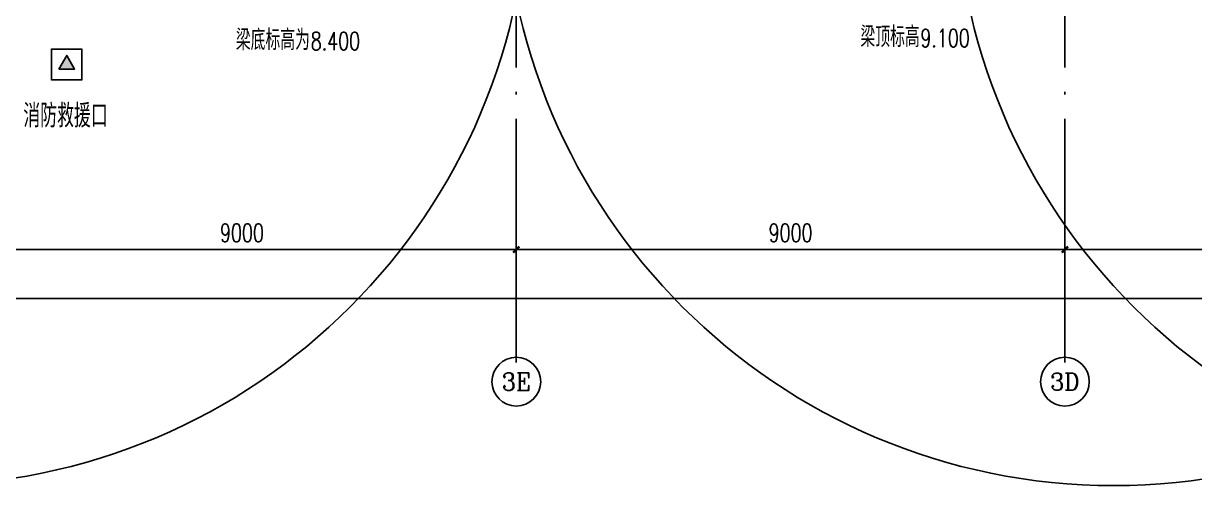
# Model space of a CAD drawing. Extents: x -821772 to -21949, y 506164 to 1049594.
# Drawn here: x -172940 to -153727, y 538719 to 546304 of the extents above; entities that cross this region are included whole.
import ezdxf
from ezdxf.enums import TextEntityAlignment as Align
from ezdxf.xclip import XClip

# ---------------------------------------------------------------- set-up
doc = ezdxf.new("R2010")
doc.units = 0
doc.header["$LTSCALE"] = 1000
doc.header["$MEASUREMENT"] = 0
doc.header["$XCLIPFRAME"] = 2
doc.linetypes.add('10平面20250807_t3$0$DOTE', pattern=[2.42, 2, -0.2, 0.02, -0.2])
doc.layers.get('Defpoints').update_dxf_attribs({"color": 210})
for name, color, linetype in [('10平面20250807_t3$0$A-AXIS-D', 8, 'Continuous'), ('10平面20250807_t3$0$A-AXIS-DOTE', 8, '10平面20250807_t3$0$DOTE'), ('10平面20250807_t3$0$A-AXIS-DP', 8, 'Continuous'), ('10平面20250807_t3$0$A-LIN-V', 8, 'Continuous'), ('10平面20250807_t3$0$A-TEXT', 8, 'Continuous'), ('10平面20250807_t3$0$AS-WALL', 8, 'Continuous'), ('10平面20250807_t3$0$PUB_TEXT', 8, 'Continuous'), ('10平面20250807_t3$0$RP-N2-01$0$$0$A-WIND-J', 8, 'Continuous'), ('10平面20250807_t3$0$RP-N2-01$0$A-WIND-J', 8, 'Continuous'), ('10平面20250807_t3$0$SB_ZF消火栓', 10, 'Continuous'), ('10平面20250807_t3$0$SB_ZF消火栓M', 10, 'Continuous')]:
    doc.layers.add(name, color=color, linetype=linetype)
doc.styles.add('10平面20250807_t3$0$_TCH_AXIS', font='COMPLEX', dxfattribs={"bigfont": 'GBCBIG'})
doc.styles.add('10平面20250807_t3$0$_TCH_DIM', font='SIMPLEX', dxfattribs={"bigfont": 'GBCBIG'})
doc.styles.add('10平面20250807_t3$0$_TCH_DIM_T3', font='SIMPLEX', dxfattribs={"width": 0.705882, "bigfont": 'GBCBIG'})
doc.dimstyles.new('10平面20250807_t3$0$_TCH_ARCH&&100', dxfattribs={"dimtxt": 297.5, "dimasz": 100, "dimexe": 100, "dimexo": 100, "dimgap": 126.25, "dimtad": 1, "dimdec": 0, "dimzin": 0, "dimdsep": 46, "dimtxsty": '10平面20250807_t3$0$_TCH_DIM_T3', "dimblk": '10平面20250807_t3$0$_ArchTick', "dimcen": 0.09, "dimclrt": 7, "dimazin": 2, "dimtfac": 1, "dimtdec": 0, "dimtix": 1, "dimtmove": 2, "dimatfit": 3, "dimfxl": 0, "dimtolj": 1, "dimtzin": 0, "dimarcsym": 0})

# ---------------------------------------------------------------- blocks, each defined once
blk = doc.blocks.new('10平面20250807_t3$0$_ArchTick')
at = {"color": 0, "linetype": 'ByBlock', "const_width": 0.4}
blk.add_lwpolyline([(-0.5, -0.5), (0.5, 0.5)], dxfattribs=at)
blk = doc.blocks.new('*D9919')
at = {"layer": '10平面20250807_t3$0$A-AXIS-D', "color": 0, "lineweight": -2}
for p, q in [((46882, -261470), (46882, -262328)), ((55882, -261470), (55882, -262328)), ((46882, -262228), (55882, -262228))]:
    blk.add_line(p, q, dxfattribs=at)
at = {"layer": 'Defpoints', "color": 0}
for p in [(46882, -261370), (55882, -261370), (55882, -262228)]:
    blk.add_point(p, dxfattribs=at)
at = {"layer": '10平面20250807_t3$0$A-AXIS-D', "color": 0, "lineweight": -2, "xscale": 100, "yscale": 100, "zscale": 100, "rotation": 180}
blk.add_blockref('10平面20250807_t3$0$_ArchTick', (46882, -262228), dxfattribs=at)
at = {"layer": '10平面20250807_t3$0$A-AXIS-D', "color": 0, "lineweight": -2, "xscale": 100, "yscale": 100, "zscale": 100}
blk.add_blockref('10平面20250807_t3$0$_ArchTick', (55882, -262228), dxfattribs=at)
at = {"layer": '10平面20250807_t3$0$A-AXIS-D', "color": 7, "insert": (51382, -261953), "char_height": 297.5, "attachment_point": 5, "style": '10平面20250807_t3$0$_TCH_DIM_T3'}
blk.add_mtext('\\A1;9000', dxfattribs=at)
blk = doc.blocks.new('*D9920')
at = {"layer": '10平面20250807_t3$0$A-AXIS-D', "color": 0, "lineweight": -2}
for p, q in [((55882, -261470), (55882, -262328)), ((64882, -261470), (64882, -262328)), ((55882, -262228), (64882, -262228))]:
    blk.add_line(p, q, dxfattribs=at)
at = {"layer": 'Defpoints', "color": 0}
for p in [(55882, -261370), (64882, -261370), (64882, -262228)]:
    blk.add_point(p, dxfattribs=at)
at = {"layer": '10平面20250807_t3$0$A-AXIS-D', "color": 0, "lineweight": -2, "xscale": 100, "yscale": 100, "zscale": 100, "rotation": 180}
blk.add_blockref('10平面20250807_t3$0$_ArchTick', (55882, -262228), dxfattribs=at)
at = {"layer": '10平面20250807_t3$0$A-AXIS-D', "color": 0, "lineweight": -2, "xscale": 100, "yscale": 100, "zscale": 100}
blk.add_blockref('10平面20250807_t3$0$_ArchTick', (64882, -262228), dxfattribs=at)
at = {"layer": '10平面20250807_t3$0$A-AXIS-D', "color": 7, "insert": (60382, -261953), "char_height": 297.5, "attachment_point": 5, "style": '10平面20250807_t3$0$_TCH_DIM_T3'}
blk.add_mtext('\\A1;9000', dxfattribs=at)
blk = doc.blocks.new('*D9921')
at = {"layer": '10平面20250807_t3$0$A-AXIS-D', "color": 0, "lineweight": -2}
for p, q in [((64882, -261470), (64882, -262328)), ((73882, -261470), (73882, -262328)), ((64882, -262228), (73882, -262228))]:
    blk.add_line(p, q, dxfattribs=at)
at = {"layer": 'Defpoints', "color": 0}
for p in [(64882, -261370), (73882, -261370), (73882, -262228)]:
    blk.add_point(p, dxfattribs=at)
at = {"layer": '10平面20250807_t3$0$A-AXIS-D', "color": 0, "lineweight": -2, "xscale": 100, "yscale": 100, "zscale": 100, "rotation": 180}
blk.add_blockref('10平面20250807_t3$0$_ArchTick', (64882, -262228), dxfattribs=at)
at = {"layer": '10平面20250807_t3$0$A-AXIS-D', "color": 0, "lineweight": -2, "xscale": 100, "yscale": 100, "zscale": 100}
blk.add_blockref('10平面20250807_t3$0$_ArchTick', (73882, -262228), dxfattribs=at)
at = {"layer": '10平面20250807_t3$0$A-AXIS-D', "color": 7, "insert": (69382, -261953), "char_height": 297.5, "attachment_point": 5, "style": '10平面20250807_t3$0$_TCH_DIM_T3'}
blk.add_mtext('\\A1;9000', dxfattribs=at)
blk = doc.blocks.new('*D10049')
at = {"layer": '10平面20250807_t3$0$A-AXIS-D', "color": 0, "lineweight": -2}
for p, q in [((-93018, -261570), (-93018, -263128)), ((92682, -261570), (92682, -263128)), ((-93018, -263028), (92682, -263028))]:
    blk.add_line(p, q, dxfattribs=at)
at = {"layer": 'Defpoints', "color": 0}
for p in [(-93018, -261470), (92682, -261470), (92682, -263028)]:
    blk.add_point(p, dxfattribs=at)
at = {"layer": '10平面20250807_t3$0$A-AXIS-D', "color": 0, "lineweight": -2, "xscale": 100, "yscale": 100, "zscale": 100, "rotation": 180}
blk.add_blockref('10平面20250807_t3$0$_ArchTick', (-93018, -263028), dxfattribs=at)
at = {"layer": '10平面20250807_t3$0$A-AXIS-D', "color": 0, "lineweight": -2, "xscale": 100, "yscale": 100, "zscale": 100}
blk.add_blockref('10平面20250807_t3$0$_ArchTick', (92682, -263028), dxfattribs=at)
at = {"layer": '10平面20250807_t3$0$A-AXIS-D', "color": 7, "insert": (-168, -262753), "char_height": 297.5, "attachment_point": 5, "style": '10平面20250807_t3$0$_TCH_DIM_T3'}
blk.add_mtext('\\A1;185700', dxfattribs=at)
blk = doc.blocks.new('10平面20250807_t3$0$3243243')
at = {"layer": '10平面20250807_t3$0$PUB_TEXT', "style": '10平面20250807_t3$0$_TCH_DIM'}
for s, p in [('梁底标高为', (-169455, 545865)), ('梁顶标高', (-159208, 545915))]:
    blk.add_text(s, height=337.59, dxfattribs=at).set_placement(p)
at = {"layer": '10平面20250807_t3$0$PUB_TEXT', "style": '10平面20250807_t3$0$_TCH_DIM', "width": 0.705882}
for s, p in [('8.400', (-168226.3, 545865)), ('9.100', (-158225, 545915))]:
    blk.add_text(s, height=297.5, dxfattribs=at).set_placement(p)
blk = doc.blocks.new('10平面20250807_t3$0$RP-N2-01$0$$0$xfjy')
at = {"layer": '10平面20250807_t3$0$RP-N2-01$0$$0$A-WIND-J'}
h = blk.add_hatch(color=256, dxfattribs=at)
h.dxf.hatch_style = 1
h.paths.add_polyline_path([(1141876, -26214), (1142135, -26214), (1142005, -25989)])
at = {"layer": '10平面20250807_t3$0$RP-N2-01$0$$0$A-WIND-J', "const_width": 25}
blk.add_lwpolyline([(1141755, -25889), (1141755, -26389), (1142255, -26389), (1142255, -25889)], close=True, dxfattribs=at)
at = {"layer": '10平面20250807_t3$0$RP-N2-01$0$$0$A-WIND-J'}
for points in [[(1141755, -26389), (1142255, -26389), (1142255, -25889), (1141755, -25889)], [(1141876, -26214), (1142135, -26214), (1142005, -25989)]]:
    blk.add_lwpolyline(points, close=True, dxfattribs=at)
blk = doc.blocks.new('10平面20250807_t3$0$RP-N2-01$0$xfjy')
at = {"layer": '10平面20250807_t3$0$RP-N2-01$0$$0$A-WIND-J'}
blk.add_blockref('10平面20250807_t3$0$RP-N2-01$0$$0$xfjy', (0, 0), dxfattribs=at)
blk = doc.blocks.new('10平面20250807_t3$0$1232')
at = {"layer": '10平面20250807_t3$0$RP-N2-01$0$A-WIND-J'}
blk.add_blockref('10平面20250807_t3$0$RP-N2-01$0$xfjy', (-1314235, 571769, 0), dxfattribs=at)
at = {"layer": '10平面20250807_t3$0$A-TEXT', "style": '10平面20250807_t3$0$_TCH_DIM'}
blk.add_text('消防救援口', height=384.1, dxfattribs=at).set_placement((-172941, 544597, 0))
blk = doc.blocks.new('10平面20250807_t3$0$A$C5D961328')
at = {"layer": '10平面20250807_t3$0$A-LIN-V', "ltscale": 500}
blk.add_circle((350, 40), 10001, dxfattribs=at)
blk = doc.blocks.new('10平面20250807_t3$0$we42342343234')
at = {"layer": '10平面20250807_t3$0$SB_ZF消火栓M', "xscale": -1}
for p in [(-174304, 548680), (-147304, 548680)]:
    blk.add_blockref('10平面20250807_t3$0$A$C5D961328', p, dxfattribs=at)
at = {"layer": '10平面20250807_t3$0$SB_ZF消火栓M'}
blk.add_blockref('10平面20250807_t3$0$A$C5D961328', (-155404, 548680), dxfattribs=at)
blk = doc.blocks.new('10平面20250807_t3$0$234243242332')
at = {"layer": '10平面20250807_t3$0$SB_ZF消火栓'}
blk.add_blockref('10平面20250807_t3$0$we42342343234', (0, 0), dxfattribs=at)
blk = doc.blocks.new('10平面20250807_t3$0$dote')
at = {"layer": '10平面20250807_t3$0$A-AXIS-D'}
for centre in [(55882.2, -264396), (64882.2, -264396)]:
    blk.add_circle(centre, 400, dxfattribs=at)
at = {"layer": '10平面20250807_t3$0$A-AXIS-DOTE', "ltscale": 2}
for p, q in [((55882.2, -264080), (55882.2, -167560.7)), ((64882.2, -264080), (64882.2, -167560.7))]:
    blk.add_line(p, q, dxfattribs=at)
at = {"layer": '10平面20250807_t3$0$PUB_TEXT', "style": '10平面20250807_t3$0$_TCH_AXIS'}
for s, height, p, p2 in [('3E', 288.12, (55642.1, -264540.1), (56122.3, -264540.1)), ('3D', 282.17, (64640.3, -264537.1), (65124.1, -264537.1))]:
    blk.add_text(s, height=height, dxfattribs=at).set_placement(p, p2, align=Align.FIT)
at = {"layer": '10平面20250807_t3$0$A-AXIS-D'}
for base, p1, p2, picture, middle in [((92682.2, -263027.8), (-93017.8, -261469.8), (92682.2, -261469.8), '*D10049', (-167.8, -262752.8)), ((55882.2, -262227.8), (46882.2, -261369.8), (55882.2, -261369.8), '*D9919', (51382.2, -261952.8)), ((64882.2, -262227.8), (55882.2, -261369.8), (64882.2, -261369.8), '*D9920', (60382.2, -261952.8)), ((73882.2, -262227.8), (64882.2, -261369.8), (73882.2, -261369.8), '*D9921', (69382.2, -261952.8))]:
    dim = blk.add_linear_dim(base=base, p1=p1, p2=p2, angle=0, dimstyle='10平面20250807_t3$0$_TCH_ARCH&&100', override={"dimgap": 0}, dxfattribs=at)
    dim.commit()
    dim.dimension.update_dxf_attribs({"geometry": picture, "text_midpoint": middle, "dimtype": 129})
blk = doc.blocks.new('10平面20250807_t3')
blk.add_blockref('10平面20250807_t3$0$1232', (0, 0))
at = {"layer": '10平面20250807_t3$0$A-AXIS-DP'}
blk.add_blockref('10平面20250807_t3$0$3243243', (0, 0), dxfattribs=at)
at = {"layer": '10平面20250807_t3$0$AS-WALL'}
blk.add_blockref('10平面20250807_t3$0$dote', (-220736.4, 804820), dxfattribs=at)
at = {"layer": '10平面20250807_t3$0$SB_ZF消火栓', "linetype": 'Continuous'}
blk.add_blockref('10平面20250807_t3$0$234243242332', (0, 0), dxfattribs=at)

msp = doc.modelspace()

# ---------------------------------------------------------------- block references
at = {"ltscale": 100}
ref = msp.add_blockref('10平面20250807_t3', (0, 0), dxfattribs=at)
XClip(ref).set_block_clipping_path([(-386212.6353242097, 506163.79756496), (-21948.7593967821, 884998.2285294847)])

doc.saveas('drawing.dxf')
